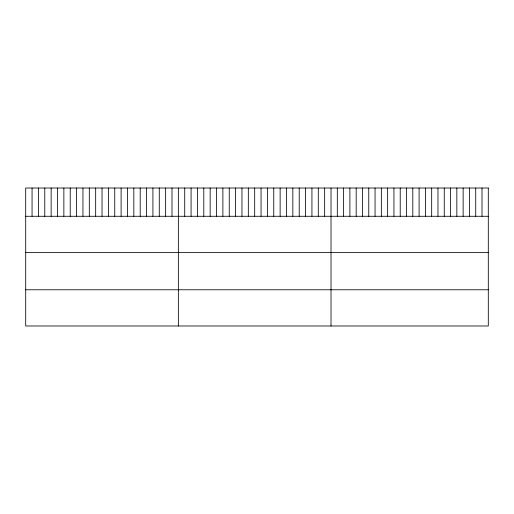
<?xml version="1.0" encoding="UTF-8"?>
<svg xmlns="http://www.w3.org/2000/svg" width="514" height="514" viewBox="0 0 514 514"><rect width="100%" height="100%" fill="white"/><g stroke="black" fill="none" stroke-linecap="round" stroke-linejoin="round"><path stroke-width="0.77" d="M25.7 216.278L488.3 216.278M25.7 252.483L488.3 252.483M25.7 289.78L488.3 289.78M482.01 188.015L482.01 216.278M475.72 188.015L475.72 216.278M469.423 188.015L469.423 216.278M463.133 188.015L463.133 216.278M456.843 188.015L456.843 216.278M450.553 188.015L450.553 216.278M444.263 188.015L444.263 216.278M437.967 188.015L437.967 216.278M431.676 188.015L431.676 216.278M425.386 188.015L425.386 216.278M419.096 188.015L419.096 216.278M412.806 188.015L412.806 216.278M406.51 188.015L406.51 216.278M400.22 188.015L400.22 216.278M393.93 188.015L393.93 216.278M387.64 188.015L387.64 216.278M381.349 188.015L381.349 216.278M375.053 188.015L375.053 216.278M368.763 188.015L368.763 216.278M362.473 188.015L362.473 216.278M356.183 188.015L356.183 216.278M349.893 188.015L349.893 216.278M343.596 188.015L343.596 216.278M337.306 188.015L337.306 216.278M331.016 188.015L331.016 325.985M324.655 188.015L324.655 216.278M318.294 188.015L318.294 216.278M311.934 188.015L311.934 216.278M305.573 188.015L305.573 216.278M299.212 188.015L299.212 216.278M292.851 188.015L292.851 216.278M286.491 188.015L286.491 216.278M280.13 188.015L280.13 216.278M273.769 188.015L273.769 216.278M267.409 188.015L267.409 216.278M261.048 188.015L261.048 216.278M254.687 188.015L254.687 216.278M248.326 188.015L248.326 216.278M241.965 188.015L241.965 216.278M235.605 188.015L235.605 216.278M229.244 188.015L229.244 216.278M222.883 188.015L222.883 216.278M216.522 188.015L216.522 216.278M210.162 188.015L210.162 216.278M203.801 188.015L203.801 216.278M197.44 188.015L197.44 216.278M191.079 188.015L191.079 216.278M184.719 188.015L184.719 216.278M178.358 188.015L178.358 325.985M171.997 188.015L171.997 216.278M165.636 188.015L165.636 216.278M159.276 188.015L159.276 216.278M152.915 188.015L152.915 216.278M146.554 188.015L146.554 216.278M140.193 188.015L140.193 216.278M133.833 188.015L133.833 216.278M127.472 188.015L127.472 216.278M121.111 188.015L121.111 216.278M114.75 188.015L114.75 216.278M108.39 188.015L108.39 216.278M102.029 188.015L102.029 216.278M95.668 188.015L95.668 216.278M89.307 188.015L89.307 216.278M82.947 188.015L82.947 216.278M76.586 188.015L76.586 216.278M70.225 188.015L70.225 216.278M63.864 188.015L63.864 216.278M57.504 188.015L57.504 216.278M51.143 188.015L51.143 216.278M44.782 188.015L44.782 216.278M38.421 188.015L38.421 216.278M32.061 188.015L32.061 216.278M488.3 188.015L25.7 188.015L25.7 325.985L488.3 325.985L488.3 188.015"/></g></svg>
